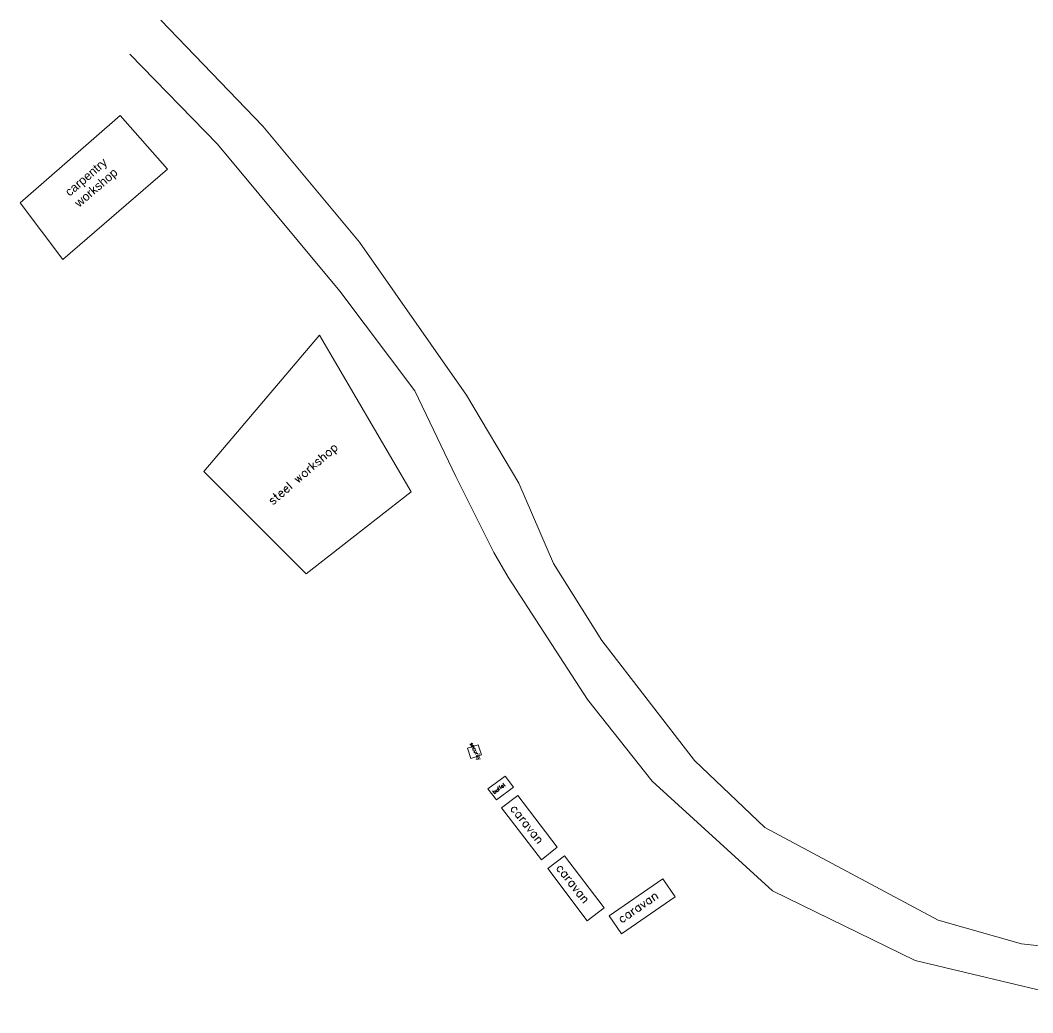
# Model space of a CAD drawing. Header units: metres. Extents: x 205641 to 207475, y 3634803 to 3635391.
# Drawn here: x 205806.9 to 205946.5, y 3634935.4 to 3635072.3 of the extents above; entities that cross this region are included whole.
import ezdxf

# ---------------------------------------------------------------- set-up
doc = ezdxf.new("R2010")
doc.units = ezdxf.units.M
doc.header["$LTSCALE"] = 8
doc.layers.add('S-ANNO', color=253, linetype='Continuous', lineweight=9)
doc.styles.add('ROMANC', font='romanc.shx', dxfattribs={"height": 1.2})

msp = doc.modelspace()

# ---------------------------------------------------------------- linework, layer by layer
at = {"layer": 'S-ANNO', "flags": 128}
for points, elevation in [([(206023.288, 3634947.316), (205992.612, 3634941.584), (205974.325, 3634941.682), (205944.953, 3634944.927), (205933.49, 3634948.184), (205909.575, 3634960.983), (205899.885, 3634970.21), (205887.077, 3634986.763), (205880.412, 3634997.387), (205875.67, 3635008.446), (205868.426, 3635020.6), (205853.698, 3635041.69), (205840.35, 3635057.641), (205826.277, 3635072.263)], 21.131), ([(205822.005, 3635067.602), (205834.118, 3635055.182), (205850.992, 3635034.913), (205861.311, 3635021.194), (205866.956, 3635009.374), (205872.195, 3634998.885), (205874.186, 3634995.486), (205885.135, 3634978.638), (205894.043, 3634967.387), (205910.62, 3634952.236), (205930.304, 3634942.656), (205951.133, 3634937.699), (205971.848, 3634935.548), (205995.186, 3634935.442), (206009.049, 3634937.546), (206024.453, 3634942.397)], 20.783)]:
    msp.add_lwpolyline(points, dxfattribs=dict(at, elevation=elevation))
for points, elevation in [([(205820.693, 3635059.147), (205827.204, 3635051.727), (205812.791, 3635039.297), (205806.905, 3635047.075)], 20.719), ([(205848.163, 3635028.87), (205860.798, 3635007.262), (205846.348, 3634995.956), (205832.202, 3635010.038)], 21.226), ([(205868.593, 3634971.897), (205870.022, 3634972.38), (205870.508, 3634970.987), (205869.05, 3634970.471)], 21.026), ([(205873.751, 3634968.038), (205874.901, 3634966.536), (205872.567, 3634964.773), (205871.39, 3634966.288)], 21.098), ([(205875.516, 3634965.387), (205880.957, 3634958.261), (205878.762, 3634956.526), (205873.253, 3634963.695)], 20.954), ([(205881.959, 3634957.077), (205887.406, 3634949.917), (205885.088, 3634948.127), (205879.654, 3634955.33)], 20.955), ([(205895.501, 3634953.924), (205897.209, 3634951.427), (205889.807, 3634946.33), (205888.107, 3634948.799)], 20.965)]:
    msp.add_lwpolyline(points, close=True, dxfattribs=dict(at, elevation=elevation))

# ---------------------------------------------------------------- texts
at = {"layer": 'S-ANNO', "attachment_point": 1, "style": 'ROMANC'}
for s, width, insert, char_height, rotation in [('{\\fArial|b0|i0|c0|p34;carpentry workshop}', 13.333428, (205812.9319, 3635048.8298, 20.719), 1.2, 40.775006), ('steel workshop', 17.759185, (205840.9169, 3635006.2819, 20.719), 1.2, 40.775006), ('security', 2.450944, (205869.3182, 3634972.7858, 18.778), 0.5, 297.471418), ('buffet', 2.948794, (205871.9682, 3634965.9895, 21.098), 0.5, 36.580171), ('caravan', 6.595947, (205875.3311, 3634964.3132, 18.778), 1.2, 308.181701), ('caravan', 6.595947, (205881.6523, 3634956.1208, 18.778), 1.2, 308.181701), ('caravan', 6.595947, (205889.1336, 3634948.7278, 18.778), 1.2, 34.581764)]:
    msp.add_mtext_dynamic_manual_height_columns(s, width=width, gutter_width=6, heights=[0], dxfattribs=dict(at, insert=insert, char_height=char_height, rotation=rotation))

doc.saveas('drawing.dxf')
